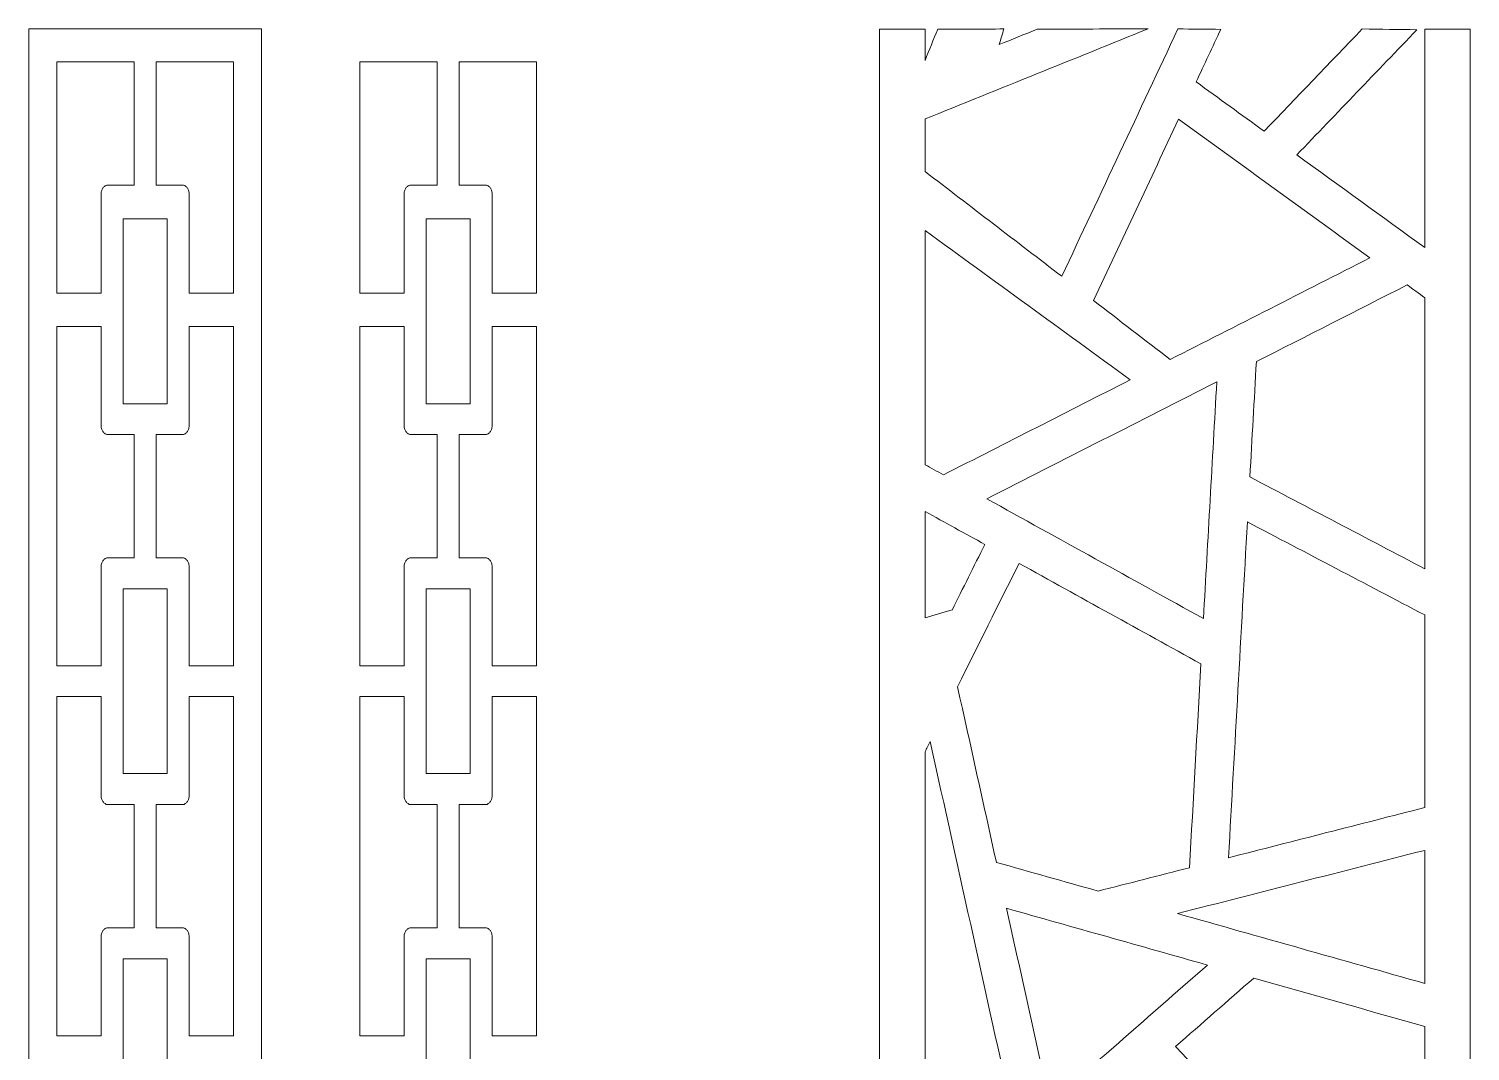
# Model space of a CAD drawing. Header units: centimetres. Extents: x 10.1 to 19.8, y -9.5 to 9.5.
# Drawn here: x 10.12 to 15.24, y 5.83 to 9.46 of the extents above; entities that cross this region are included whole.
import ezdxf

# ---------------------------------------------------------------- set-up
doc = ezdxf.new("R2010")
doc.units = ezdxf.units.CM
doc.header["$MEASUREMENT"] = 0
doc.layers.add('layer 1', color=7, linetype='Continuous')

msp = doc.modelspace()

# ---------------------------------------------------------------- linework, layer by layer
at = {"layer": 'layer 1', "color": 250, "lineweight": 9}
for points, knots in [([(10.11781, 9.45931), (10.39316, 9.45931), (10.66852, 9.45931), (10.94387, 9.45931), (10.94387, 9.45931), (10.94387, 3.12603), (10.94387, -3.20733), (10.94387, -9.54069), (10.94387, -9.54069), (10.66852, -9.54069), (10.39316, -9.54069), (10.11781, -9.54069), (10.11781, -9.54069), (10.11781, -3.20733), (10.11781, 3.12603), (10.11781, 9.45931)], [0, 0, 0, 0, 0.2, 0.2, 0.2, 0.2, 0.4, 0.4, 0.4, 0.4, 0.6, 0.6, 0.6, 0.6, 1, 1, 1, 1]), ([(15.23504, 9.45797), (15.23504, 3.12507), (15.23504, -3.2078), (15.23504, -9.54069), (15.23504, -9.54069), (14.53613, -9.54069), (13.83724, -9.54069), (13.13835, -9.54069), (13.13835, -9.54069), (13.13835, -3.2078), (13.13835, 3.12507), (13.13835, 9.45797), (13.13835, 9.45797), (13.19206, 9.45797), (13.24585, 9.45797), (13.29963, 9.45797), (13.29963, 9.45797), (13.29963, 9.42098), (13.29963, 9.38398), (13.29963, 9.34699), (13.29963, 9.34699), (13.31465, 9.38403), (13.32972, 9.42107), (13.34478, 9.45809), (13.34478, 9.45809), (13.42294, 9.45834), (13.5011, 9.45852), (13.57931, 9.45877), (13.57931, 9.45877), (13.57396, 9.44035), (13.56866, 9.42191), (13.56331, 9.40351), (13.56331, 9.40351), (13.60819, 9.42164), (13.65303, 9.43981), (13.69791, 9.45791), (13.69791, 9.45791), (13.82915, 9.45836), (13.96044, 9.45884), (14.0917, 9.45931), (14.0917, 9.45931), (13.82768, 9.35261), (13.56363, 9.24588), (13.29963, 9.13919), (13.29963, 9.13919), (13.29963, 9.07703), (13.29963, 9.01489), (13.29963, 8.95272), (13.29963, 8.95272), (13.46146, 8.82871), (13.62333, 8.70469), (13.78518, 8.58063), (13.78518, 8.58063), (13.9226, 8.8734), (14.06003, 9.16615), (14.19743, 9.4589), (14.19743, 9.4589), (14.2482, 9.45845), (14.29897, 9.45793), (14.34974, 9.45743), (14.34974, 9.45743), (14.32054, 9.39531), (14.29136, 9.33314), (14.2622, 9.27098), (14.2622, 9.27098), (14.34268, 9.2126), (14.42317, 9.15426), (14.50366, 9.0959), (14.50366, 9.0959), (14.61966, 9.21683), (14.7357, 9.33779), (14.85174, 9.45872), (14.85174, 9.45872), (14.91653, 9.45791), (14.9813, 9.45709), (15.0461, 9.45625), (15.0461, 9.45625), (14.90393, 9.30809), (14.7618, 9.1599), (14.61966, 9.01178), (14.61966, 9.01178), (14.77104, 8.90199), (14.92238, 8.79225), (15.07376, 8.68249), (15.07376, 8.68249), (15.07376, 8.94098), (15.07376, 9.19948), (15.07376, 9.45797), (15.07376, 9.45797), (15.12754, 9.45797), (15.18128, 9.45797), (15.23504, 9.45797)], [0, 0, 0, 0, 0.0416667, 0.0416667, 0.0416667, 0.0416667, 0.0833333, 0.0833333, 0.0833333, 0.0833333, 0.125, 0.125, 0.125, 0.125, 0.1666667, 0.1666667, 0.1666667, 0.1666667, 0.2083333, 0.2083333, 0.2083333, 0.2083333, 0.25, 0.25, 0.25, 0.25, 0.2916667, 0.2916667, 0.2916667, 0.2916667, 0.3333333, 0.3333333, 0.3333333, 0.3333333, 0.375, 0.375, 0.375, 0.375, 0.4166667, 0.4166667, 0.4166667, 0.4166667, 0.4583333, 0.4583333, 0.4583333, 0.4583333, 0.5, 0.5, 0.5, 0.5, 0.5416667, 0.5416667, 0.5416667, 0.5416667, 0.5833333, 0.5833333, 0.5833333, 0.5833333, 0.625, 0.625, 0.625, 0.625, 0.6666667, 0.6666667, 0.6666667, 0.6666667, 0.7083333, 0.7083333, 0.7083333, 0.7083333, 0.75, 0.75, 0.75, 0.75, 0.7916667, 0.7916667, 0.7916667, 0.7916667, 0.8333333, 0.8333333, 0.8333333, 0.8333333, 0.875, 0.875, 0.875, 0.875, 0.9166667, 0.9166667, 0.9166667, 0.9166667, 1, 1, 1, 1]), ([(10.21734, 9.34226), (10.21734, 9.0685), (10.21734, 8.79475), (10.21734, 8.52092), (10.21734, 8.52092), (10.2696, 8.52092), (10.32184, 8.52092), (10.37408, 8.52092), (10.37408, 8.52092), (10.37408, 8.63717), (10.37408, 8.75342), (10.37408, 8.86959), (10.37408, 8.86959), (10.37422, 8.87198), (10.37439, 8.87439), (10.3745, 8.87672), (10.3745, 8.87672), (10.37494, 8.87894), (10.37543, 8.8811), (10.37585, 8.88335), (10.37585, 8.88335), (10.37661, 8.88535), (10.37743, 8.88734), (10.37821, 8.88934), (10.37821, 8.88934), (10.37914, 8.89094), (10.38005, 8.89261), (10.38093, 8.89421), (10.38093, 8.89421), (10.38214, 8.89565), (10.3833, 8.89702), (10.38448, 8.89837), (10.38448, 8.89837), (10.38576, 8.89941), (10.38708, 8.90053), (10.3884, 8.90164), (10.3884, 8.90164), (10.38989, 8.90229), (10.3914, 8.90292), (10.39293, 8.90357), (10.39293, 8.90357), (10.39448, 8.90373), (10.39604, 8.90389), (10.39762, 8.90412), (10.39762, 8.90412), (10.42895, 8.90412), (10.46032, 8.90412), (10.49168, 8.90412), (10.49168, 8.90412), (10.49168, 9.05012), (10.49168, 9.19619), (10.49168, 9.34226), (10.49168, 9.34226), (10.40019, 9.34226), (10.30878, 9.34226), (10.21734, 9.34226)], [0, 0, 0, 0, 0.0666667, 0.0666667, 0.0666667, 0.0666667, 0.1333333, 0.1333333, 0.1333333, 0.1333333, 0.2, 0.2, 0.2, 0.2, 0.2666667, 0.2666667, 0.2666667, 0.2666667, 0.3333333, 0.3333333, 0.3333333, 0.3333333, 0.4, 0.4, 0.4, 0.4, 0.4666667, 0.4666667, 0.4666667, 0.4666667, 0.5333333, 0.5333333, 0.5333333, 0.5333333, 0.6, 0.6, 0.6, 0.6, 0.6666667, 0.6666667, 0.6666667, 0.6666667, 0.7333333, 0.7333333, 0.7333333, 0.7333333, 0.8, 0.8, 0.8, 0.8, 0.8666667, 0.8666667, 0.8666667, 0.8666667, 1, 1, 1, 1]), ([(10.84433, 8.52092), (10.84433, 8.79475), (10.84433, 9.0685), (10.84433, 9.34226), (10.84433, 9.34226), (10.7529, 9.34226), (10.66148, 9.34226), (10.57002, 9.34226), (10.57002, 9.34226), (10.57002, 9.19619), (10.57002, 9.05012), (10.57002, 8.90412), (10.57002, 8.90412), (10.60135, 8.90412), (10.63273, 8.90412), (10.66408, 8.90412), (10.66408, 8.90412), (10.66564, 8.90389), (10.66724, 8.90373), (10.66879, 8.90357), (10.66879, 8.90357), (10.67023, 8.90292), (10.67163, 8.90229), (10.67306, 8.90164), (10.67306, 8.90164), (10.67448, 8.90053), (10.67583, 8.89941), (10.67724, 8.89837), (10.67724, 8.89837), (10.67838, 8.89702), (10.67956, 8.89565), (10.68075, 8.89421), (10.68075, 8.89421), (10.68163, 8.89261), (10.68258, 8.89094), (10.68346, 8.88934), (10.68346, 8.88934), (10.68418, 8.88734), (10.6849, 8.88535), (10.68562, 8.88335), (10.68562, 8.88335), (10.68611, 8.8811), (10.68655, 8.87894), (10.68699, 8.87672), (10.68699, 8.87672), (10.68715, 8.87439), (10.68727, 8.87198), (10.68738, 8.86959), (10.68738, 8.86959), (10.68738, 8.75342), (10.68738, 8.63717), (10.68738, 8.52092), (10.68738, 8.52092), (10.73972, 8.52092), (10.79205, 8.52092), (10.84433, 8.52092)], [0, 0, 0, 0, 0.0666667, 0.0666667, 0.0666667, 0.0666667, 0.1333333, 0.1333333, 0.1333333, 0.1333333, 0.2, 0.2, 0.2, 0.2, 0.2666667, 0.2666667, 0.2666667, 0.2666667, 0.3333333, 0.3333333, 0.3333333, 0.3333333, 0.4, 0.4, 0.4, 0.4, 0.4666667, 0.4666667, 0.4666667, 0.4666667, 0.5333333, 0.5333333, 0.5333333, 0.5333333, 0.6, 0.6, 0.6, 0.6, 0.6666667, 0.6666667, 0.6666667, 0.6666667, 0.7333333, 0.7333333, 0.7333333, 0.7333333, 0.8, 0.8, 0.8, 0.8, 0.8666667, 0.8666667, 0.8666667, 0.8666667, 1, 1, 1, 1]), ([(11.2931, 9.34226), (11.2931, 9.0685), (11.2931, 8.79475), (11.2931, 8.52092), (11.2931, 8.52092), (11.34533, 8.52092), (11.3976, 8.52092), (11.44984, 8.52092), (11.44984, 8.52092), (11.44984, 8.63717), (11.44984, 8.75342), (11.44984, 8.86959), (11.44984, 8.86959), (11.44998, 8.87198), (11.45012, 8.87439), (11.45026, 8.87672), (11.45026, 8.87672), (11.45067, 8.87894), (11.45116, 8.8811), (11.4516, 8.88335), (11.4516, 8.88335), (11.45239, 8.88535), (11.45316, 8.88734), (11.45397, 8.88934), (11.45397, 8.88934), (11.45487, 8.89094), (11.4558, 8.89261), (11.45673, 8.89421), (11.45673, 8.89421), (11.45787, 8.89565), (11.45907, 8.89702), (11.46023, 8.89837), (11.46023, 8.89837), (11.46156, 8.89941), (11.46283, 8.90053), (11.46416, 8.90164), (11.46416, 8.90164), (11.46564, 8.90229), (11.46715, 8.90292), (11.46868, 8.90357), (11.46868, 8.90357), (11.47024, 8.90373), (11.47179, 8.90389), (11.47335, 8.90412), (11.47335, 8.90412), (11.50472, 8.90412), (11.53608, 8.90412), (11.56741, 8.90412), (11.56741, 8.90412), (11.56741, 9.05012), (11.56741, 9.19619), (11.56741, 9.34226), (11.56741, 9.34226), (11.47595, 9.34226), (11.38451, 9.34226), (11.2931, 9.34226)], [0, 0, 0, 0, 0.0666667, 0.0666667, 0.0666667, 0.0666667, 0.1333333, 0.1333333, 0.1333333, 0.1333333, 0.2, 0.2, 0.2, 0.2, 0.2666667, 0.2666667, 0.2666667, 0.2666667, 0.3333333, 0.3333333, 0.3333333, 0.3333333, 0.4, 0.4, 0.4, 0.4, 0.4666667, 0.4666667, 0.4666667, 0.4666667, 0.5333333, 0.5333333, 0.5333333, 0.5333333, 0.6, 0.6, 0.6, 0.6, 0.6666667, 0.6666667, 0.6666667, 0.6666667, 0.7333333, 0.7333333, 0.7333333, 0.7333333, 0.8, 0.8, 0.8, 0.8, 0.8666667, 0.8666667, 0.8666667, 0.8666667, 1, 1, 1, 1]), ([(11.92006, 8.52092), (11.92006, 8.79475), (11.92006, 9.0685), (11.92006, 9.34226), (11.92006, 9.34226), (11.82865, 9.34226), (11.73724, 9.34226), (11.64578, 9.34226), (11.64578, 9.34226), (11.64578, 9.19619), (11.64578, 9.05012), (11.64578, 8.90412), (11.64578, 8.90412), (11.67715, 8.90412), (11.70848, 8.90412), (11.73984, 8.90412), (11.73984, 8.90412), (11.74139, 8.90389), (11.74299, 8.90373), (11.74455, 8.90357), (11.74455, 8.90357), (11.74599, 8.90292), (11.74743, 8.90229), (11.74886, 8.90164), (11.74886, 8.90164), (11.75021, 8.90053), (11.75158, 8.89941), (11.75297, 8.89837), (11.75297, 8.89837), (11.75413, 8.89702), (11.75529, 8.89565), (11.7565, 8.89421), (11.7565, 8.89421), (11.7574, 8.89261), (11.75833, 8.89094), (11.75921, 8.88934), (11.75921, 8.88934), (11.75993, 8.88734), (11.76065, 8.88535), (11.76137, 8.88335), (11.76137, 8.88335), (11.76186, 8.8811), (11.7623, 8.87894), (11.76279, 8.87672), (11.76279, 8.87672), (11.76288, 8.87439), (11.76302, 8.87198), (11.76314, 8.86959), (11.76314, 8.86959), (11.76314, 8.75342), (11.76314, 8.63717), (11.76314, 8.52092), (11.76314, 8.52092), (11.81547, 8.52092), (11.8678, 8.52092), (11.92006, 8.52092)], [0, 0, 0, 0, 0.0666667, 0.0666667, 0.0666667, 0.0666667, 0.1333333, 0.1333333, 0.1333333, 0.1333333, 0.2, 0.2, 0.2, 0.2, 0.2666667, 0.2666667, 0.2666667, 0.2666667, 0.3333333, 0.3333333, 0.3333333, 0.3333333, 0.4, 0.4, 0.4, 0.4, 0.4666667, 0.4666667, 0.4666667, 0.4666667, 0.5333333, 0.5333333, 0.5333333, 0.5333333, 0.6, 0.6, 0.6, 0.6, 0.6666667, 0.6666667, 0.6666667, 0.6666667, 0.7333333, 0.7333333, 0.7333333, 0.7333333, 0.8, 0.8, 0.8, 0.8, 0.8666667, 0.8666667, 0.8666667, 0.8666667, 1, 1, 1, 1]), ([(13.89768, 8.49443), (13.9886, 8.42472), (14.07954, 8.35505), (14.17045, 8.28537), (14.17045, 8.28537), (14.40663, 8.40555), (14.64281, 8.52576), (14.87895, 8.64592), (14.87895, 8.64592), (14.6526, 8.81006), (14.42627, 8.97415), (14.19992, 9.13829), (14.19992, 9.13829), (14.0992, 8.92365), (13.99843, 8.70902), (13.89768, 8.49443)], [0, 0, 0, 0, 0.2, 0.2, 0.2, 0.2, 0.4, 0.4, 0.4, 0.4, 0.6, 0.6, 0.6, 0.6, 1, 1, 1, 1]), ([(10.4525, 8.12837), (10.4525, 8.34736), (10.4525, 8.56625), (10.4525, 8.78523), (10.4525, 8.78523), (10.50469, 8.78523), (10.55698, 8.78523), (10.60922, 8.78523), (10.60922, 8.78523), (10.60922, 8.56625), (10.60922, 8.34736), (10.60922, 8.12837), (10.60922, 8.12837), (10.55698, 8.12837), (10.50469, 8.12837), (10.4525, 8.12837)], [0, 0, 0, 0, 0.2, 0.2, 0.2, 0.2, 0.4, 0.4, 0.4, 0.4, 0.6, 0.6, 0.6, 0.6, 1, 1, 1, 1]), ([(11.52823, 8.12837), (11.52823, 8.34736), (11.52823, 8.56625), (11.52823, 8.78523), (11.52823, 8.78523), (11.58049, 8.78523), (11.63273, 8.78523), (11.68497, 8.78523), (11.68497, 8.78523), (11.68497, 8.56625), (11.68497, 8.34736), (11.68497, 8.12837), (11.68497, 8.12837), (11.63273, 8.12837), (11.58049, 8.12837), (11.52823, 8.12837)], [0, 0, 0, 0, 0.2, 0.2, 0.2, 0.2, 0.4, 0.4, 0.4, 0.4, 0.6, 0.6, 0.6, 0.6, 1, 1, 1, 1]), ([(13.29963, 7.91178), (13.32145, 7.89973), (13.34329, 7.88768), (13.3651, 7.8756), (13.3651, 7.8756), (13.58622, 7.98811), (13.80738, 8.10061), (14.02849, 8.21316), (14.02849, 8.21316), (13.78552, 8.39003), (13.54256, 8.56692), (13.29963, 8.74384), (13.29963, 8.74384), (13.29963, 8.46649), (13.29963, 8.18913), (13.29963, 7.91178)], [0, 0, 0, 0, 0.2, 0.2, 0.2, 0.2, 0.4, 0.4, 0.4, 0.4, 0.6, 0.6, 0.6, 0.6, 1, 1, 1, 1]), ([(15.07376, 8.50469), (15.05291, 8.51976), (15.03212, 8.53484), (15.01127, 8.54996), (15.01127, 8.54996), (14.83286, 8.45915), (14.65441, 8.36837), (14.47593, 8.27757), (14.47593, 8.27757), (14.4683, 8.1411), (14.46064, 8.00462), (14.45301, 7.86815), (14.45301, 7.86815), (14.65989, 7.75954), (14.8668, 7.65095), (15.07376, 7.54235), (15.07376, 7.54235), (15.07376, 7.86312), (15.07376, 8.18389), (15.07376, 8.50469)], [0, 0, 0, 0, 0.1666667, 0.1666667, 0.1666667, 0.1666667, 0.3333333, 0.3333333, 0.3333333, 0.3333333, 0.5, 0.5, 0.5, 0.5, 0.6666667, 0.6666667, 0.6666667, 0.6666667, 1, 1, 1, 1]), ([(10.21734, 7.1979), (10.21734, 7.59924), (10.21734, 8.00068), (10.21734, 8.40203), (10.21734, 8.40203), (10.2696, 8.40203), (10.32184, 8.40203), (10.37408, 8.40203), (10.37408, 8.40203), (10.37408, 8.28586), (10.37408, 8.16961), (10.37408, 8.05337), (10.37408, 8.05337), (10.37422, 8.05111), (10.37439, 8.04882), (10.3745, 8.04657), (10.3745, 8.04657), (10.37494, 8.04434), (10.37543, 8.04218), (10.37585, 8.04002), (10.37585, 8.04002), (10.37661, 8.03809), (10.37743, 8.03617), (10.37821, 8.03427), (10.37821, 8.03427), (10.37914, 8.03257), (10.38005, 8.03097), (10.38093, 8.0293), (10.38093, 8.0293), (10.38214, 8.02779), (10.3833, 8.02619), (10.38448, 8.02466), (10.38448, 8.02466), (10.38576, 8.02361), (10.38708, 8.02266), (10.3884, 8.02162), (10.3884, 8.02162), (10.38989, 8.02099), (10.3914, 8.02034), (10.39293, 8.01971), (10.39293, 8.01971), (10.39448, 8.01946), (10.39604, 8.01923), (10.39762, 8.0189), (10.39762, 8.0189), (10.42895, 8.0189), (10.46032, 8.0189), (10.49168, 8.0189), (10.49168, 8.0189), (10.49168, 7.8729), (10.49168, 7.727), (10.49168, 7.58103), (10.49168, 7.58103), (10.46032, 7.58103), (10.42895, 7.58103), (10.39762, 7.58103), (10.39762, 7.58103), (10.39604, 7.58086), (10.39448, 7.58068), (10.39293, 7.58045), (10.39293, 7.58045), (10.3914, 7.57982), (10.38989, 7.57917), (10.3884, 7.57854), (10.3884, 7.57854), (10.38708, 7.57741), (10.38576, 7.57622), (10.38448, 7.57502), (10.38448, 7.57502), (10.3833, 7.57365), (10.38214, 7.5723), (10.38093, 7.57086), (10.38093, 7.57086), (10.38005, 7.56926), (10.37914, 7.56759), (10.37821, 7.56599), (10.37821, 7.56599), (10.37743, 7.56406), (10.37661, 7.56214), (10.37585, 7.56023), (10.37585, 7.56023), (10.37543, 7.55791), (10.37494, 7.55566), (10.3745, 7.55336), (10.3745, 7.55336), (10.37439, 7.55118), (10.37422, 7.54902), (10.37408, 7.5468), (10.37408, 7.5468), (10.37408, 7.43046), (10.37408, 7.31421), (10.37408, 7.1979), (10.37408, 7.1979), (10.32184, 7.1979), (10.2696, 7.1979), (10.21734, 7.1979)], [0, 0, 0, 0, 0.04, 0.04, 0.04, 0.04, 0.08, 0.08, 0.08, 0.08, 0.12, 0.12, 0.12, 0.12, 0.16, 0.16, 0.16, 0.16, 0.2, 0.2, 0.2, 0.2, 0.24, 0.24, 0.24, 0.24, 0.28, 0.28, 0.28, 0.28, 0.32, 0.32, 0.32, 0.32, 0.36, 0.36, 0.36, 0.36, 0.4, 0.4, 0.4, 0.4, 0.44, 0.44, 0.44, 0.44, 0.48, 0.48, 0.48, 0.48, 0.52, 0.52, 0.52, 0.52, 0.56, 0.56, 0.56, 0.56, 0.6, 0.6, 0.6, 0.6, 0.64, 0.64, 0.64, 0.64, 0.68, 0.68, 0.68, 0.68, 0.72, 0.72, 0.72, 0.72, 0.76, 0.76, 0.76, 0.76, 0.8, 0.8, 0.8, 0.8, 0.84, 0.84, 0.84, 0.84, 0.88, 0.88, 0.88, 0.88, 0.92, 0.92, 0.92, 0.92, 1, 1, 1, 1]), ([(10.84433, 8.40203), (10.84433, 8.00068), (10.84433, 7.59924), (10.84433, 7.1979), (10.84433, 7.1979), (10.79205, 7.1979), (10.73972, 7.1979), (10.68738, 7.1979), (10.68738, 7.1979), (10.68738, 7.31421), (10.68738, 7.43046), (10.68738, 7.5468), (10.68738, 7.5468), (10.68727, 7.54902), (10.68715, 7.55118), (10.68699, 7.55336), (10.68699, 7.55336), (10.68655, 7.55566), (10.68611, 7.55791), (10.68562, 7.56023), (10.68562, 7.56023), (10.6849, 7.56214), (10.68418, 7.56406), (10.68346, 7.56599), (10.68346, 7.56599), (10.68258, 7.56759), (10.68163, 7.56926), (10.68075, 7.57086), (10.68075, 7.57086), (10.67956, 7.5723), (10.67838, 7.57365), (10.67724, 7.57502), (10.67724, 7.57502), (10.67583, 7.57622), (10.67448, 7.57741), (10.67306, 7.57854), (10.67306, 7.57854), (10.67163, 7.57917), (10.67023, 7.57982), (10.66879, 7.58045), (10.66879, 7.58045), (10.66724, 7.58068), (10.66564, 7.58086), (10.66408, 7.58103), (10.66408, 7.58103), (10.63273, 7.58103), (10.60135, 7.58103), (10.57002, 7.58103), (10.57002, 7.58103), (10.57002, 7.727), (10.57002, 7.8729), (10.57002, 8.0189), (10.57002, 8.0189), (10.60135, 8.0189), (10.63273, 8.0189), (10.66408, 8.0189), (10.66408, 8.0189), (10.66564, 8.01923), (10.66724, 8.01946), (10.66879, 8.01971), (10.66879, 8.01971), (10.67023, 8.02034), (10.67163, 8.02099), (10.67306, 8.02162), (10.67306, 8.02162), (10.67448, 8.02266), (10.67583, 8.02361), (10.67724, 8.02466), (10.67724, 8.02466), (10.67838, 8.02619), (10.67956, 8.02779), (10.68075, 8.0293), (10.68075, 8.0293), (10.68163, 8.03097), (10.68258, 8.03257), (10.68346, 8.03427), (10.68346, 8.03427), (10.68418, 8.03617), (10.6849, 8.03809), (10.68562, 8.04002), (10.68562, 8.04002), (10.68611, 8.04218), (10.68655, 8.04434), (10.68699, 8.04657), (10.68699, 8.04657), (10.68715, 8.04882), (10.68727, 8.05111), (10.68738, 8.05337), (10.68738, 8.05337), (10.68738, 8.16961), (10.68738, 8.28586), (10.68738, 8.40203), (10.68738, 8.40203), (10.73972, 8.40203), (10.79205, 8.40203), (10.84433, 8.40203)], [0, 0, 0, 0, 0.04, 0.04, 0.04, 0.04, 0.08, 0.08, 0.08, 0.08, 0.12, 0.12, 0.12, 0.12, 0.16, 0.16, 0.16, 0.16, 0.2, 0.2, 0.2, 0.2, 0.24, 0.24, 0.24, 0.24, 0.28, 0.28, 0.28, 0.28, 0.32, 0.32, 0.32, 0.32, 0.36, 0.36, 0.36, 0.36, 0.4, 0.4, 0.4, 0.4, 0.44, 0.44, 0.44, 0.44, 0.48, 0.48, 0.48, 0.48, 0.52, 0.52, 0.52, 0.52, 0.56, 0.56, 0.56, 0.56, 0.6, 0.6, 0.6, 0.6, 0.64, 0.64, 0.64, 0.64, 0.68, 0.68, 0.68, 0.68, 0.72, 0.72, 0.72, 0.72, 0.76, 0.76, 0.76, 0.76, 0.8, 0.8, 0.8, 0.8, 0.84, 0.84, 0.84, 0.84, 0.88, 0.88, 0.88, 0.88, 0.92, 0.92, 0.92, 0.92, 1, 1, 1, 1]), ([(11.2931, 7.1979), (11.2931, 7.59924), (11.2931, 8.00068), (11.2931, 8.40203), (11.2931, 8.40203), (11.34533, 8.40203), (11.3976, 8.40203), (11.44984, 8.40203), (11.44984, 8.40203), (11.44984, 8.28586), (11.44984, 8.16961), (11.44984, 8.05337), (11.44984, 8.05337), (11.44998, 8.05111), (11.45012, 8.04882), (11.45026, 8.04657), (11.45026, 8.04657), (11.45067, 8.04434), (11.45116, 8.04218), (11.4516, 8.04002), (11.4516, 8.04002), (11.45239, 8.03809), (11.45316, 8.03617), (11.45397, 8.03427), (11.45397, 8.03427), (11.45487, 8.03257), (11.4558, 8.03097), (11.45673, 8.0293), (11.45673, 8.0293), (11.45787, 8.02779), (11.45907, 8.02619), (11.46023, 8.02466), (11.46023, 8.02466), (11.46156, 8.02361), (11.46283, 8.02266), (11.46416, 8.02162), (11.46416, 8.02162), (11.46564, 8.02099), (11.46715, 8.02034), (11.46868, 8.01971), (11.46868, 8.01971), (11.47024, 8.01946), (11.47179, 8.01923), (11.47335, 8.0189), (11.47335, 8.0189), (11.50472, 8.0189), (11.53608, 8.0189), (11.56741, 8.0189), (11.56741, 8.0189), (11.56741, 7.8729), (11.56741, 7.727), (11.56741, 7.58103), (11.56741, 7.58103), (11.53608, 7.58103), (11.50472, 7.58103), (11.47335, 7.58103), (11.47335, 7.58103), (11.47179, 7.58086), (11.47024, 7.58068), (11.46868, 7.58045), (11.46868, 7.58045), (11.46715, 7.57982), (11.46564, 7.57917), (11.46416, 7.57854), (11.46416, 7.57854), (11.46283, 7.57741), (11.46156, 7.57622), (11.46023, 7.57502), (11.46023, 7.57502), (11.45907, 7.57365), (11.45787, 7.5723), (11.45673, 7.57086), (11.45673, 7.57086), (11.4558, 7.56926), (11.45487, 7.56759), (11.45397, 7.56599), (11.45397, 7.56599), (11.45316, 7.56406), (11.45239, 7.56214), (11.4516, 7.56023), (11.4516, 7.56023), (11.45116, 7.55791), (11.45067, 7.55566), (11.45026, 7.55336), (11.45026, 7.55336), (11.45012, 7.55118), (11.44998, 7.54902), (11.44984, 7.5468), (11.44984, 7.5468), (11.44984, 7.43046), (11.44984, 7.31421), (11.44984, 7.1979), (11.44984, 7.1979), (11.3976, 7.1979), (11.34533, 7.1979), (11.2931, 7.1979)], [0, 0, 0, 0, 0.04, 0.04, 0.04, 0.04, 0.08, 0.08, 0.08, 0.08, 0.12, 0.12, 0.12, 0.12, 0.16, 0.16, 0.16, 0.16, 0.2, 0.2, 0.2, 0.2, 0.24, 0.24, 0.24, 0.24, 0.28, 0.28, 0.28, 0.28, 0.32, 0.32, 0.32, 0.32, 0.36, 0.36, 0.36, 0.36, 0.4, 0.4, 0.4, 0.4, 0.44, 0.44, 0.44, 0.44, 0.48, 0.48, 0.48, 0.48, 0.52, 0.52, 0.52, 0.52, 0.56, 0.56, 0.56, 0.56, 0.6, 0.6, 0.6, 0.6, 0.64, 0.64, 0.64, 0.64, 0.68, 0.68, 0.68, 0.68, 0.72, 0.72, 0.72, 0.72, 0.76, 0.76, 0.76, 0.76, 0.8, 0.8, 0.8, 0.8, 0.84, 0.84, 0.84, 0.84, 0.88, 0.88, 0.88, 0.88, 0.92, 0.92, 0.92, 0.92, 1, 1, 1, 1]), ([(11.92006, 8.40203), (11.92006, 8.00068), (11.92006, 7.59924), (11.92006, 7.1979), (11.92006, 7.1979), (11.8678, 7.1979), (11.81547, 7.1979), (11.76314, 7.1979), (11.76314, 7.1979), (11.76314, 7.31421), (11.76314, 7.43046), (11.76314, 7.5468), (11.76314, 7.5468), (11.76302, 7.54902), (11.76288, 7.55118), (11.76279, 7.55336), (11.76279, 7.55336), (11.7623, 7.55566), (11.76186, 7.55791), (11.76137, 7.56023), (11.76137, 7.56023), (11.76065, 7.56214), (11.75993, 7.56406), (11.75921, 7.56599), (11.75921, 7.56599), (11.75833, 7.56759), (11.7574, 7.56926), (11.7565, 7.57086), (11.7565, 7.57086), (11.75529, 7.5723), (11.75413, 7.57365), (11.75297, 7.57502), (11.75297, 7.57502), (11.75158, 7.57622), (11.75021, 7.57741), (11.74886, 7.57854), (11.74886, 7.57854), (11.74743, 7.57917), (11.74599, 7.57982), (11.74455, 7.58045), (11.74455, 7.58045), (11.74299, 7.58068), (11.74139, 7.58086), (11.73984, 7.58103), (11.73984, 7.58103), (11.70848, 7.58103), (11.67715, 7.58103), (11.64578, 7.58103), (11.64578, 7.58103), (11.64578, 7.727), (11.64578, 7.8729), (11.64578, 8.0189), (11.64578, 8.0189), (11.67715, 8.0189), (11.70848, 8.0189), (11.73984, 8.0189), (11.73984, 8.0189), (11.74139, 8.01923), (11.74299, 8.01946), (11.74455, 8.01971), (11.74455, 8.01971), (11.74599, 8.02034), (11.74743, 8.02099), (11.74886, 8.02162), (11.74886, 8.02162), (11.75021, 8.02266), (11.75158, 8.02361), (11.75297, 8.02466), (11.75297, 8.02466), (11.75413, 8.02619), (11.75529, 8.02779), (11.7565, 8.0293), (11.7565, 8.0293), (11.7574, 8.03097), (11.75833, 8.03257), (11.75921, 8.03427), (11.75921, 8.03427), (11.75993, 8.03617), (11.76065, 8.03809), (11.76137, 8.04002), (11.76137, 8.04002), (11.76186, 8.04218), (11.7623, 8.04434), (11.76279, 8.04657), (11.76279, 8.04657), (11.76288, 8.04882), (11.76302, 8.05111), (11.76314, 8.05337), (11.76314, 8.05337), (11.76314, 8.16961), (11.76314, 8.28586), (11.76314, 8.40203), (11.76314, 8.40203), (11.81547, 8.40203), (11.8678, 8.40203), (11.92006, 8.40203)], [0, 0, 0, 0, 0.04, 0.04, 0.04, 0.04, 0.08, 0.08, 0.08, 0.08, 0.12, 0.12, 0.12, 0.12, 0.16, 0.16, 0.16, 0.16, 0.2, 0.2, 0.2, 0.2, 0.24, 0.24, 0.24, 0.24, 0.28, 0.28, 0.28, 0.28, 0.32, 0.32, 0.32, 0.32, 0.36, 0.36, 0.36, 0.36, 0.4, 0.4, 0.4, 0.4, 0.44, 0.44, 0.44, 0.44, 0.48, 0.48, 0.48, 0.48, 0.52, 0.52, 0.52, 0.52, 0.56, 0.56, 0.56, 0.56, 0.6, 0.6, 0.6, 0.6, 0.64, 0.64, 0.64, 0.64, 0.68, 0.68, 0.68, 0.68, 0.72, 0.72, 0.72, 0.72, 0.76, 0.76, 0.76, 0.76, 0.8, 0.8, 0.8, 0.8, 0.84, 0.84, 0.84, 0.84, 0.88, 0.88, 0.88, 0.88, 0.92, 0.92, 0.92, 0.92, 1, 1, 1, 1]), ([(13.51896, 7.79058), (13.77534, 7.64887), (14.03176, 7.50714), (14.28817, 7.36543), (14.28817, 7.36543), (14.30389, 7.64563), (14.31961, 7.92583), (14.33533, 8.20598), (14.33533, 8.20598), (14.06322, 8.06754), (13.79107, 7.92902), (13.51896, 7.79058)], [0, 0, 0, 0, 0.25, 0.25, 0.25, 0.25, 0.5, 0.5, 0.5, 0.5, 1, 1, 1, 1]), ([(13.29963, 7.36844), (13.33158, 7.37766), (13.36359, 7.38691), (13.39555, 7.39615), (13.39555, 7.39615), (13.39558, 7.39595), (13.39567, 7.39577), (13.39571, 7.39561), (13.39571, 7.39561), (13.43441, 7.47327), (13.47317, 7.55089), (13.51189, 7.62855), (13.51189, 7.62855), (13.44114, 7.66767), (13.37038, 7.7068), (13.29963, 7.74588), (13.29963, 7.74588), (13.29963, 7.62008), (13.29963, 7.49427), (13.29963, 7.36844)], [0, 0, 0, 0, 0.1666667, 0.1666667, 0.1666667, 0.1666667, 0.3333333, 0.3333333, 0.3333333, 0.3333333, 0.5, 0.5, 0.5, 0.5, 0.6666667, 0.6666667, 0.6666667, 0.6666667, 1, 1, 1, 1]), ([(15.07376, 7.37812), (14.86386, 7.48829), (14.65393, 7.59846), (14.44401, 7.70861), (14.44401, 7.70861), (14.4217, 7.31115), (14.39943, 6.91369), (14.37713, 6.51623), (14.37713, 6.51623), (14.60933, 6.57563), (14.84152, 6.63501), (15.07376, 6.69441), (15.07376, 6.69441), (15.07376, 6.92232), (15.07376, 7.15023), (15.07376, 7.37812)], [0, 0, 0, 0, 0.2, 0.2, 0.2, 0.2, 0.4, 0.4, 0.4, 0.4, 0.6, 0.6, 0.6, 0.6, 1, 1, 1, 1]), ([(13.63341, 7.56138), (13.56057, 7.41543), (13.48781, 7.26949), (13.41499, 7.12352), (13.41499, 7.12352), (13.461, 6.91561), (13.50697, 6.70773), (13.55296, 6.49985), (13.55296, 6.49985), (13.67328, 6.46579), (13.79363, 6.43181), (13.91395, 6.39778), (13.91395, 6.39778), (14.02215, 6.42547), (14.13035, 6.45313), (14.23853, 6.48079), (14.23853, 6.48079), (14.25205, 6.72205), (14.2656, 6.96328), (14.27915, 7.20453), (14.27915, 7.20453), (14.06388, 7.3235), (13.84866, 7.44244), (13.63341, 7.56138)], [0, 0, 0, 0, 0.1428571, 0.1428571, 0.1428571, 0.1428571, 0.2857143, 0.2857143, 0.2857143, 0.2857143, 0.4285714, 0.4285714, 0.4285714, 0.4285714, 0.5714286, 0.5714286, 0.5714286, 0.5714286, 0.7142857, 0.7142857, 0.7142857, 0.7142857, 1, 1, 1, 1]), ([(10.4525, 6.815), (10.4525, 7.03382), (10.4525, 7.25273), (10.4525, 7.47156), (10.4525, 7.47156), (10.50469, 7.47156), (10.55698, 7.47156), (10.60922, 7.47156), (10.60922, 7.47156), (10.60922, 7.25273), (10.60922, 7.03382), (10.60922, 6.815), (10.60922, 6.815), (10.55698, 6.815), (10.50469, 6.815), (10.4525, 6.815)], [0, 0, 0, 0, 0.2, 0.2, 0.2, 0.2, 0.4, 0.4, 0.4, 0.4, 0.6, 0.6, 0.6, 0.6, 1, 1, 1, 1]), ([(11.52823, 6.815), (11.52823, 7.03382), (11.52823, 7.25273), (11.52823, 7.47156), (11.52823, 7.47156), (11.58049, 7.47156), (11.63273, 7.47156), (11.68497, 7.47156), (11.68497, 7.47156), (11.68497, 7.25273), (11.68497, 7.03382), (11.68497, 6.815), (11.68497, 6.815), (11.63273, 6.815), (11.58049, 6.815), (11.52823, 6.815)], [0, 0, 0, 0, 0.2, 0.2, 0.2, 0.2, 0.4, 0.4, 0.4, 0.4, 0.6, 0.6, 0.6, 0.6, 1, 1, 1, 1]), ([(10.21734, 5.8842), (10.21734, 6.28555), (10.21734, 6.68699), (10.21734, 7.08843), (10.21734, 7.08843), (10.2696, 7.08843), (10.32184, 7.08843), (10.37408, 7.08843), (10.37408, 7.08843), (10.37408, 6.97218), (10.37408, 6.85594), (10.37408, 6.73976), (10.37408, 6.73976), (10.37422, 6.73744), (10.37439, 6.73512), (10.3745, 6.73289), (10.3745, 6.73289), (10.37494, 6.7308), (10.37543, 6.72864), (10.37585, 6.72658), (10.37585, 6.72658), (10.37661, 6.72456), (10.37743, 6.72256), (10.37821, 6.72057), (10.37821, 6.72057), (10.37914, 6.7188), (10.38005, 6.71713), (10.38093, 6.71537), (10.38093, 6.71537), (10.38214, 6.71402), (10.3833, 6.71265), (10.38448, 6.71131), (10.38448, 6.71131), (10.38576, 6.71026), (10.38708, 6.70922), (10.3884, 6.70827), (10.3884, 6.70827), (10.38989, 6.70745), (10.3914, 6.70657), (10.39293, 6.70578), (10.39293, 6.70578), (10.39448, 6.70562), (10.39604, 6.70539), (10.39762, 6.70523), (10.39762, 6.70523), (10.42895, 6.70523), (10.46032, 6.70523), (10.49168, 6.70523), (10.49168, 6.70523), (10.49168, 6.55932), (10.49168, 6.41332), (10.49168, 6.26733), (10.49168, 6.26733), (10.46032, 6.26733), (10.42895, 6.26733), (10.39762, 6.26733), (10.39762, 6.26733), (10.39604, 6.26717), (10.39448, 6.267), (10.39293, 6.26677), (10.39293, 6.26677), (10.3914, 6.26605), (10.38989, 6.26533), (10.3884, 6.26461), (10.3884, 6.26461), (10.38708, 6.26357), (10.38576, 6.26262), (10.38448, 6.26157), (10.38448, 6.26157), (10.3833, 6.2602), (10.38214, 6.25886), (10.38093, 6.25749), (10.38093, 6.25749), (10.38005, 6.25565), (10.37914, 6.25382), (10.37821, 6.25206), (10.37821, 6.25206), (10.37743, 6.25013), (10.37661, 6.24823), (10.37585, 6.2463), (10.37585, 6.2463), (10.37543, 6.24414), (10.37494, 6.24208), (10.3745, 6.23999), (10.3745, 6.23999), (10.37439, 6.2376), (10.37422, 6.23528), (10.37408, 6.23286), (10.37408, 6.23286), (10.37408, 6.11662), (10.37408, 6.00044), (10.37408, 5.8842), (10.37408, 5.8842), (10.32184, 5.8842), (10.2696, 5.8842), (10.21734, 5.8842)], [0, 0, 0, 0, 0.04, 0.04, 0.04, 0.04, 0.08, 0.08, 0.08, 0.08, 0.12, 0.12, 0.12, 0.12, 0.16, 0.16, 0.16, 0.16, 0.2, 0.2, 0.2, 0.2, 0.24, 0.24, 0.24, 0.24, 0.28, 0.28, 0.28, 0.28, 0.32, 0.32, 0.32, 0.32, 0.36, 0.36, 0.36, 0.36, 0.4, 0.4, 0.4, 0.4, 0.44, 0.44, 0.44, 0.44, 0.48, 0.48, 0.48, 0.48, 0.52, 0.52, 0.52, 0.52, 0.56, 0.56, 0.56, 0.56, 0.6, 0.6, 0.6, 0.6, 0.64, 0.64, 0.64, 0.64, 0.68, 0.68, 0.68, 0.68, 0.72, 0.72, 0.72, 0.72, 0.76, 0.76, 0.76, 0.76, 0.8, 0.8, 0.8, 0.8, 0.84, 0.84, 0.84, 0.84, 0.88, 0.88, 0.88, 0.88, 0.92, 0.92, 0.92, 0.92, 1, 1, 1, 1]), ([(10.84433, 7.08843), (10.84433, 6.68699), (10.84433, 6.28555), (10.84433, 5.8842), (10.84433, 5.8842), (10.79205, 5.8842), (10.73972, 5.8842), (10.68738, 5.8842), (10.68738, 5.8842), (10.68738, 6.00044), (10.68738, 6.11662), (10.68738, 6.23286), (10.68738, 6.23286), (10.68727, 6.23528), (10.68715, 6.2376), (10.68699, 6.23999), (10.68699, 6.23999), (10.68655, 6.24208), (10.68611, 6.24414), (10.68562, 6.2463), (10.68562, 6.2463), (10.6849, 6.24823), (10.68418, 6.25013), (10.68346, 6.25206), (10.68346, 6.25206), (10.68258, 6.25382), (10.68163, 6.25565), (10.68075, 6.25749), (10.68075, 6.25749), (10.67956, 6.25886), (10.67838, 6.2602), (10.67724, 6.26157), (10.67724, 6.26157), (10.67583, 6.26262), (10.67448, 6.26357), (10.67306, 6.26461), (10.67306, 6.26461), (10.67163, 6.26533), (10.67023, 6.26605), (10.66879, 6.26677), (10.66879, 6.26677), (10.66724, 6.267), (10.66564, 6.26717), (10.66408, 6.26733), (10.66408, 6.26733), (10.63273, 6.26733), (10.60135, 6.26733), (10.57002, 6.26733), (10.57002, 6.26733), (10.57002, 6.41332), (10.57002, 6.55932), (10.57002, 6.70523), (10.57002, 6.70523), (10.60135, 6.70523), (10.63273, 6.70523), (10.66408, 6.70523), (10.66408, 6.70523), (10.66564, 6.70539), (10.66724, 6.70562), (10.66879, 6.70578), (10.66879, 6.70578), (10.67023, 6.70657), (10.67163, 6.70745), (10.67306, 6.70827), (10.67306, 6.70827), (10.67448, 6.70922), (10.67583, 6.71026), (10.67724, 6.71131), (10.67724, 6.71131), (10.67838, 6.71265), (10.67956, 6.71402), (10.68075, 6.71537), (10.68075, 6.71537), (10.68163, 6.71713), (10.68258, 6.7188), (10.68346, 6.72057), (10.68346, 6.72057), (10.68418, 6.72256), (10.6849, 6.72456), (10.68562, 6.72658), (10.68562, 6.72658), (10.68611, 6.72864), (10.68655, 6.7308), (10.68699, 6.73289), (10.68699, 6.73289), (10.68715, 6.73512), (10.68727, 6.73744), (10.68738, 6.73976), (10.68738, 6.73976), (10.68738, 6.85594), (10.68738, 6.97218), (10.68738, 7.08843), (10.68738, 7.08843), (10.73972, 7.08843), (10.79205, 7.08843), (10.84433, 7.08843)], [0, 0, 0, 0, 0.04, 0.04, 0.04, 0.04, 0.08, 0.08, 0.08, 0.08, 0.12, 0.12, 0.12, 0.12, 0.16, 0.16, 0.16, 0.16, 0.2, 0.2, 0.2, 0.2, 0.24, 0.24, 0.24, 0.24, 0.28, 0.28, 0.28, 0.28, 0.32, 0.32, 0.32, 0.32, 0.36, 0.36, 0.36, 0.36, 0.4, 0.4, 0.4, 0.4, 0.44, 0.44, 0.44, 0.44, 0.48, 0.48, 0.48, 0.48, 0.52, 0.52, 0.52, 0.52, 0.56, 0.56, 0.56, 0.56, 0.6, 0.6, 0.6, 0.6, 0.64, 0.64, 0.64, 0.64, 0.68, 0.68, 0.68, 0.68, 0.72, 0.72, 0.72, 0.72, 0.76, 0.76, 0.76, 0.76, 0.8, 0.8, 0.8, 0.8, 0.84, 0.84, 0.84, 0.84, 0.88, 0.88, 0.88, 0.88, 0.92, 0.92, 0.92, 0.92, 1, 1, 1, 1]), ([(11.2931, 5.8842), (11.2931, 6.28555), (11.2931, 6.68699), (11.2931, 7.08843), (11.2931, 7.08843), (11.34533, 7.08843), (11.3976, 7.08843), (11.44984, 7.08843), (11.44984, 7.08843), (11.44984, 6.97218), (11.44984, 6.85594), (11.44984, 6.73976), (11.44984, 6.73976), (11.44998, 6.73744), (11.45012, 6.73512), (11.45026, 6.73289), (11.45026, 6.73289), (11.45067, 6.7308), (11.45116, 6.72864), (11.4516, 6.72658), (11.4516, 6.72658), (11.45239, 6.72456), (11.45316, 6.72256), (11.45397, 6.72057), (11.45397, 6.72057), (11.45487, 6.7188), (11.4558, 6.71713), (11.45673, 6.71537), (11.45673, 6.71537), (11.45787, 6.71402), (11.45907, 6.71265), (11.46023, 6.71131), (11.46023, 6.71131), (11.46156, 6.71026), (11.46283, 6.70922), (11.46416, 6.70827), (11.46416, 6.70827), (11.46564, 6.70745), (11.46715, 6.70657), (11.46868, 6.70578), (11.46868, 6.70578), (11.47024, 6.70562), (11.47179, 6.70539), (11.47335, 6.70523), (11.47335, 6.70523), (11.50472, 6.70523), (11.53608, 6.70523), (11.56741, 6.70523), (11.56741, 6.70523), (11.56741, 6.55932), (11.56741, 6.41332), (11.56741, 6.26733), (11.56741, 6.26733), (11.53608, 6.26733), (11.50472, 6.26733), (11.47335, 6.26733), (11.47335, 6.26733), (11.47179, 6.26717), (11.47024, 6.267), (11.46868, 6.26677), (11.46868, 6.26677), (11.46715, 6.26605), (11.46564, 6.26533), (11.46416, 6.26461), (11.46416, 6.26461), (11.46283, 6.26357), (11.46156, 6.26262), (11.46023, 6.26157), (11.46023, 6.26157), (11.45907, 6.2602), (11.45787, 6.25886), (11.45673, 6.25749), (11.45673, 6.25749), (11.4558, 6.25565), (11.45487, 6.25382), (11.45397, 6.25206), (11.45397, 6.25206), (11.45316, 6.25013), (11.45239, 6.24823), (11.4516, 6.2463), (11.4516, 6.2463), (11.45116, 6.24414), (11.45067, 6.24208), (11.45026, 6.23999), (11.45026, 6.23999), (11.45012, 6.2376), (11.44998, 6.23528), (11.44984, 6.23286), (11.44984, 6.23286), (11.44984, 6.11662), (11.44984, 6.00044), (11.44984, 5.8842), (11.44984, 5.8842), (11.3976, 5.8842), (11.34533, 5.8842), (11.2931, 5.8842)], [0, 0, 0, 0, 0.04, 0.04, 0.04, 0.04, 0.08, 0.08, 0.08, 0.08, 0.12, 0.12, 0.12, 0.12, 0.16, 0.16, 0.16, 0.16, 0.2, 0.2, 0.2, 0.2, 0.24, 0.24, 0.24, 0.24, 0.28, 0.28, 0.28, 0.28, 0.32, 0.32, 0.32, 0.32, 0.36, 0.36, 0.36, 0.36, 0.4, 0.4, 0.4, 0.4, 0.44, 0.44, 0.44, 0.44, 0.48, 0.48, 0.48, 0.48, 0.52, 0.52, 0.52, 0.52, 0.56, 0.56, 0.56, 0.56, 0.6, 0.6, 0.6, 0.6, 0.64, 0.64, 0.64, 0.64, 0.68, 0.68, 0.68, 0.68, 0.72, 0.72, 0.72, 0.72, 0.76, 0.76, 0.76, 0.76, 0.8, 0.8, 0.8, 0.8, 0.84, 0.84, 0.84, 0.84, 0.88, 0.88, 0.88, 0.88, 0.92, 0.92, 0.92, 0.92, 1, 1, 1, 1]), ([(11.92006, 7.08843), (11.92006, 6.68699), (11.92006, 6.28555), (11.92006, 5.8842), (11.92006, 5.8842), (11.8678, 5.8842), (11.81547, 5.8842), (11.76314, 5.8842), (11.76314, 5.8842), (11.76314, 6.00044), (11.76314, 6.11662), (11.76314, 6.23286), (11.76314, 6.23286), (11.76302, 6.23528), (11.76288, 6.2376), (11.76279, 6.23999), (11.76279, 6.23999), (11.7623, 6.24208), (11.76186, 6.24414), (11.76137, 6.2463), (11.76137, 6.2463), (11.76065, 6.24823), (11.75993, 6.25013), (11.75921, 6.25206), (11.75921, 6.25206), (11.75833, 6.25382), (11.7574, 6.25565), (11.7565, 6.25749), (11.7565, 6.25749), (11.75529, 6.25886), (11.75413, 6.2602), (11.75297, 6.26157), (11.75297, 6.26157), (11.75158, 6.26262), (11.75021, 6.26357), (11.74886, 6.26461), (11.74886, 6.26461), (11.74743, 6.26533), (11.74599, 6.26605), (11.74455, 6.26677), (11.74455, 6.26677), (11.74299, 6.267), (11.74139, 6.26717), (11.73984, 6.26733), (11.73984, 6.26733), (11.70848, 6.26733), (11.67715, 6.26733), (11.64578, 6.26733), (11.64578, 6.26733), (11.64578, 6.41332), (11.64578, 6.55932), (11.64578, 6.70523), (11.64578, 6.70523), (11.67715, 6.70523), (11.70848, 6.70523), (11.73984, 6.70523), (11.73984, 6.70523), (11.74139, 6.70539), (11.74299, 6.70562), (11.74455, 6.70578), (11.74455, 6.70578), (11.74599, 6.70657), (11.74743, 6.70745), (11.74886, 6.70827), (11.74886, 6.70827), (11.75021, 6.70922), (11.75158, 6.71026), (11.75297, 6.71131), (11.75297, 6.71131), (11.75413, 6.71265), (11.75529, 6.71402), (11.7565, 6.71537), (11.7565, 6.71537), (11.7574, 6.71713), (11.75833, 6.7188), (11.75921, 6.72057), (11.75921, 6.72057), (11.75993, 6.72256), (11.76065, 6.72456), (11.76137, 6.72658), (11.76137, 6.72658), (11.76186, 6.72864), (11.7623, 6.7308), (11.76279, 6.73289), (11.76279, 6.73289), (11.76288, 6.73512), (11.76302, 6.73744), (11.76314, 6.73976), (11.76314, 6.73976), (11.76314, 6.85594), (11.76314, 6.97218), (11.76314, 7.08843), (11.76314, 7.08843), (11.81547, 7.08843), (11.8678, 7.08843), (11.92006, 7.08843)], [0, 0, 0, 0, 0.04, 0.04, 0.04, 0.04, 0.08, 0.08, 0.08, 0.08, 0.12, 0.12, 0.12, 0.12, 0.16, 0.16, 0.16, 0.16, 0.2, 0.2, 0.2, 0.2, 0.24, 0.24, 0.24, 0.24, 0.28, 0.28, 0.28, 0.28, 0.32, 0.32, 0.32, 0.32, 0.36, 0.36, 0.36, 0.36, 0.4, 0.4, 0.4, 0.4, 0.44, 0.44, 0.44, 0.44, 0.48, 0.48, 0.48, 0.48, 0.52, 0.52, 0.52, 0.52, 0.56, 0.56, 0.56, 0.56, 0.6, 0.6, 0.6, 0.6, 0.64, 0.64, 0.64, 0.64, 0.68, 0.68, 0.68, 0.68, 0.72, 0.72, 0.72, 0.72, 0.76, 0.76, 0.76, 0.76, 0.8, 0.8, 0.8, 0.8, 0.84, 0.84, 0.84, 0.84, 0.88, 0.88, 0.88, 0.88, 0.92, 0.92, 0.92, 0.92, 1, 1, 1, 1]), ([(13.29963, 5.60415), (13.34907, 5.53195), (13.3985, 5.45975), (13.44795, 5.38755), (13.44795, 5.38755), (13.50684, 5.43911), (13.56574, 5.49063), (13.62462, 5.54214), (13.62462, 5.54214), (13.52238, 6.00433), (13.42013, 6.46654), (13.31785, 6.92875), (13.31785, 6.92875), (13.31175, 6.91654), (13.30568, 6.90435), (13.29963, 6.89214), (13.29963, 6.89214), (13.29963, 6.4628), (13.29963, 6.03347), (13.29963, 5.60415)], [0, 0, 0, 0, 0.1666667, 0.1666667, 0.1666667, 0.1666667, 0.3333333, 0.3333333, 0.3333333, 0.3333333, 0.5, 0.5, 0.5, 0.5, 0.6666667, 0.6666667, 0.6666667, 0.6666667, 1, 1, 1, 1]), ([(15.07376, 6.54253), (14.78119, 6.46772), (14.48862, 6.39291), (14.19605, 6.31806), (14.19605, 6.31806), (14.48862, 6.23541), (14.78119, 6.15272), (15.07376, 6.07003), (15.07376, 6.07003), (15.07376, 6.22753), (15.07376, 6.38503), (15.07376, 6.54253)], [0, 0, 0, 0, 0.25, 0.25, 0.25, 0.25, 0.5, 0.5, 0.5, 0.5, 1, 1, 1, 1]), ([(13.58903, 6.33686), (13.64003, 6.10623), (13.69109, 5.87561), (13.74209, 5.64495), (13.74209, 5.64495), (13.92886, 5.80841), (14.11563, 5.97184), (14.30244, 6.13528), (14.30244, 6.13528), (14.06463, 6.20247), (13.82682, 6.26967), (13.58903, 6.33686)], [0, 0, 0, 0, 0.25, 0.25, 0.25, 0.25, 0.5, 0.5, 0.5, 0.5, 1, 1, 1, 1]), ([(10.4525, 5.50107), (10.4525, 5.71998), (10.4525, 5.93887), (10.4525, 6.15788), (10.4525, 6.15788), (10.50469, 6.15788), (10.55698, 6.15788), (10.60922, 6.15788), (10.60922, 6.15788), (10.60922, 5.93887), (10.60922, 5.71998), (10.60922, 5.50107), (10.60922, 5.50107), (10.55698, 5.50107), (10.50469, 5.50107), (10.4525, 5.50107)], [0, 0, 0, 0, 0.2, 0.2, 0.2, 0.2, 0.4, 0.4, 0.4, 0.4, 0.6, 0.6, 0.6, 0.6, 1, 1, 1, 1]), ([(11.52823, 5.50107), (11.52823, 5.71998), (11.52823, 5.93887), (11.52823, 6.15788), (11.52823, 6.15788), (11.58049, 6.15788), (11.63273, 6.15788), (11.68497, 6.15788), (11.68497, 6.15788), (11.68497, 5.93887), (11.68497, 5.71998), (11.68497, 5.50107), (11.68497, 5.50107), (11.63273, 5.50107), (11.58049, 5.50107), (11.52823, 5.50107)], [0, 0, 0, 0, 0.2, 0.2, 0.2, 0.2, 0.4, 0.4, 0.4, 0.4, 0.6, 0.6, 0.6, 0.6, 1, 1, 1, 1]), ([(15.07376, 5.91729), (14.87133, 5.97449), (14.66891, 6.0317), (14.46649, 6.08886), (14.46649, 6.08886), (14.3741, 6.008), (14.28164, 5.9271), (14.18919, 5.84622), (14.18919, 5.84622), (14.31816, 5.70725), (14.44709, 5.56831), (14.57607, 5.42934), (14.57607, 5.42934), (14.74197, 5.51836), (14.90788, 5.60739), (15.07376, 5.6964), (15.07376, 5.6964), (15.07376, 5.77001), (15.07376, 5.84364), (15.07376, 5.91729)], [0, 0, 0, 0, 0.1666667, 0.1666667, 0.1666667, 0.1666667, 0.3333333, 0.3333333, 0.3333333, 0.3333333, 0.5, 0.5, 0.5, 0.5, 0.6666667, 0.6666667, 0.6666667, 0.6666667, 1, 1, 1, 1])]:
    msp.add_open_spline(points, degree=3, knots=knots, dxfattribs=at)

doc.saveas('drawing.dxf')
